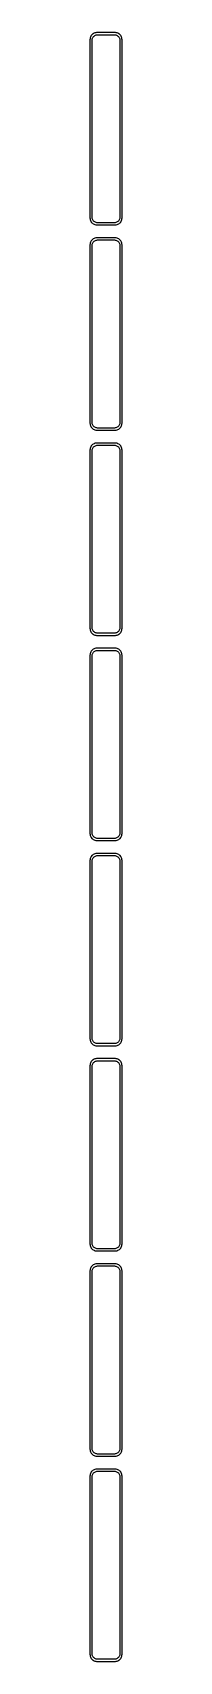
# Model space of a CAD drawing. Header units: metres. Extents: x -11 to 11, y 2093 to 4243.
# Drawn here: x -11 to 11, y 3101 to 4243 of the extents above; entities that cross this region are included whole.
import ezdxf

# ---------------------------------------------------------------- set-up
doc = ezdxf.new("R2010")
doc.units = ezdxf.units.M

msp = doc.modelspace()

# ---------------------------------------------------------------- linework, layer by layer
for p, q in [((-10.6315, 4240.91), (-10.8989, 4240.34)), ((-10.2951, 4241.44), (-10.6315, 4240.91)), ((-9.89484, 4241.92), (-10.2951, 4241.44)), ((-9.43712, 4242.35), (-9.89484, 4241.92)), ((-8.92912, 4242.72), (-9.43712, 4242.35)), ((-8.98605, 4240.35), (-8.66586, 4240.74)), ((-8.37889, 4243.02), (-8.92912, 4242.72)), ((-8.66586, 4240.74), (-8.29968, 4241.08)), ((-7.79507, 4243.26), (-8.37889, 4243.02)), ((-8.29968, 4241.08), (-7.8933, 4241.38)), ((-7.8933, 4241.38), (-7.45311, 4241.62)), ((-7.1869, 4243.41), (-7.79507, 4243.26)), ((-7.45311, 4241.62), (-6.98605, 4241.8)), ((-6.56395, 4243.49), (-7.1869, 4243.41)), ((-6.98605, 4241.8), (-6.49951, 4241.93)), ((6.56395, 4243.49), (-6.56395, 4243.49)), ((-6.49951, 4241.93), (-6.00116, 4241.99)), ((-6.00116, 4241.99), (6.00116, 4241.99)), ((6.00116, 4241.99), (6.49951, 4241.93)), ((6.49951, 4241.93), (6.98605, 4241.8)), ((7.1869, 4243.41), (6.56395, 4243.49)), ((6.98605, 4241.8), (7.45311, 4241.62)), ((7.79507, 4243.26), (7.1869, 4243.41)), ((7.45311, 4241.62), (7.8933, 4241.38)), ((8.37889, 4243.02), (7.79507, 4243.26)), ((7.8933, 4241.38), (8.29968, 4241.08)), ((8.29968, 4241.08), (8.66586, 4240.74)), ((8.92912, 4242.72), (8.37889, 4243.02)), ((8.66586, 4240.74), (8.98605, 4240.35)), ((9.43712, 4242.35), (8.92912, 4242.72)), ((9.89484, 4241.92), (9.43712, 4242.35)), ((10.2951, 4241.44), (9.89484, 4241.92)), ((10.6315, 4240.91), (10.2951, 4241.44)), ((10.8989, 4240.34), (10.6315, 4240.91)), ((-11.2106, 4239.13), (-11.25, 4238.5)), ((-11.25, 4238.5), (-11.25, 4113.5)), ((-11.0929, 4239.74), (-11.2106, 4239.13)), ((-10.8989, 4240.34), (-11.0929, 4239.74)), ((-9.75, 4238), (-9.71844, 4238.5)), ((-9.75, 4114), (-9.75, 4238)), ((-9.71844, 4238.5), (-9.62433, 4238.99)), ((-9.62433, 4238.99), (-9.4691, 4239.47)), ((-9.4691, 4239.47), (-9.25522, 4239.93)), ((-9.25522, 4239.93), (-8.98605, 4240.35)), ((8.98605, 4240.35), (9.25522, 4239.93)), ((9.25522, 4239.93), (9.4691, 4239.47)), ((9.4691, 4239.47), (9.62433, 4238.99)), ((9.62433, 4238.99), (9.71844, 4238.5)), ((9.71844, 4238.5), (9.75, 4238)), ((9.75, 4238), (9.75, 4114)), ((11.0929, 4239.74), (10.8989, 4240.34)), ((11.2106, 4239.13), (11.0929, 4239.74)), ((11.25, 4238.5), (11.2106, 4239.13)), ((11.25, 4113.5), (11.25, 4238.5)), ((-11.25, 4113.5), (-11.2106, 4112.87)), ((-11.2106, 4112.87), (-11.0929, 4112.26)), ((-11.0929, 4112.26), (-10.8989, 4111.66)), ((-10.8989, 4111.66), (-10.6315, 4111.09)), ((-10.6315, 4111.09), (-10.2951, 4110.56)), ((-10.2951, 4110.56), (-9.89484, 4110.08)), ((-9.89484, 4110.08), (-9.43712, 4109.65)), ((-9.71844, 4113.5), (-9.75, 4114)), ((-9.62433, 4113.01), (-9.71844, 4113.5)), ((-9.4691, 4112.53), (-9.62433, 4113.01)), ((-9.25522, 4112.07), (-9.4691, 4112.53)), ((-9.43712, 4109.65), (-8.92912, 4109.28)), ((-8.98605, 4111.65), (-9.25522, 4112.07)), ((-8.66586, 4111.26), (-8.98605, 4111.65)), ((-8.92912, 4109.28), (-8.37889, 4108.98)), ((-8.29968, 4110.92), (-8.66586, 4111.26)), ((-8.37889, 4108.98), (-7.79507, 4108.74)), ((-7.8933, 4110.62), (-8.29968, 4110.92)), ((-7.45311, 4110.38), (-7.8933, 4110.62)), ((-7.79507, 4108.74), (-7.1869, 4108.59)), ((-6.98605, 4110.2), (-7.45311, 4110.38)), ((-7.1869, 4108.59), (-6.56395, 4108.51)), ((-6.49951, 4110.07), (-6.98605, 4110.2)), ((-6.56395, 4108.51), (6.56395, 4108.51)), ((-6.00116, 4110.01), (-6.49951, 4110.07)), ((6.00116, 4110.01), (-6.00116, 4110.01)), ((6.49951, 4110.07), (6.00116, 4110.01)), ((6.98605, 4110.2), (6.49951, 4110.07)), ((6.56395, 4108.51), (7.1869, 4108.59)), ((7.45311, 4110.38), (6.98605, 4110.2)), ((7.1869, 4108.59), (7.79507, 4108.74)), ((7.8933, 4110.62), (7.45311, 4110.38)), ((7.79507, 4108.74), (8.37889, 4108.98)), ((8.29968, 4110.92), (7.8933, 4110.62)), ((8.66586, 4111.26), (8.29968, 4110.92)), ((8.37889, 4108.98), (8.92912, 4109.28)), ((8.98605, 4111.65), (8.66586, 4111.26)), ((8.92912, 4109.28), (9.43712, 4109.65)), ((9.25522, 4112.07), (8.98605, 4111.65)), ((9.4691, 4112.53), (9.25522, 4112.07)), ((9.43712, 4109.65), (9.89484, 4110.08)), ((9.62433, 4113.01), (9.4691, 4112.53)), ((9.71844, 4113.5), (9.62433, 4113.01)), ((9.75, 4114), (9.71844, 4113.5)), ((9.89484, 4110.08), (10.2951, 4110.56)), ((10.2951, 4110.56), (10.6315, 4111.09)), ((10.6315, 4111.09), (10.8989, 4111.66)), ((10.8989, 4111.66), (11.0929, 4112.26)), ((11.0929, 4112.26), (11.2106, 4112.87)), ((11.2106, 4112.87), (11.25, 4113.5)), ((-11.2106, 4095.13), (-11.25, 4094.5)), ((-11.25, 4094.5), (-11.25, 3969.5)), ((-11.0929, 4095.74), (-11.2106, 4095.13)), ((-10.8989, 4096.34), (-11.0929, 4095.74)), ((-10.6315, 4096.91), (-10.8989, 4096.34)), ((-10.2951, 4097.44), (-10.6315, 4096.91)), ((-9.89484, 4097.92), (-10.2951, 4097.44)), ((-9.43712, 4098.35), (-9.89484, 4097.92)), ((-9.75, 4094), (-9.71844, 4094.5)), ((-9.75, 3970), (-9.75, 4094)), ((-9.71844, 4094.5), (-9.62433, 4094.99)), ((-9.62433, 4094.99), (-9.4691, 4095.47)), ((-9.4691, 4095.47), (-9.25522, 4095.93)), ((-8.92912, 4098.72), (-9.43712, 4098.35)), ((-9.25522, 4095.93), (-8.98605, 4096.35)), ((-8.98605, 4096.35), (-8.66586, 4096.74)), ((-8.37889, 4099.02), (-8.92912, 4098.72)), ((-8.66586, 4096.74), (-8.29968, 4097.08)), ((-7.79507, 4099.26), (-8.37889, 4099.02)), ((-8.29968, 4097.08), (-7.8933, 4097.38)), ((-7.8933, 4097.38), (-7.45311, 4097.62)), ((-7.1869, 4099.41), (-7.79507, 4099.26)), ((-7.45311, 4097.62), (-6.98605, 4097.8)), ((-6.56395, 4099.49), (-7.1869, 4099.41)), ((-6.98605, 4097.8), (-6.49951, 4097.93)), ((6.56395, 4099.49), (-6.56395, 4099.49)), ((-6.49951, 4097.93), (-6.00116, 4097.99)), ((-6.00116, 4097.99), (6.00116, 4097.99)), ((6.00116, 4097.99), (6.49951, 4097.93)), ((6.49951, 4097.93), (6.98605, 4097.8)), ((7.1869, 4099.41), (6.56395, 4099.49)), ((6.98605, 4097.8), (7.45311, 4097.62)), ((7.79507, 4099.26), (7.1869, 4099.41)), ((7.45311, 4097.62), (7.8933, 4097.38)), ((8.37889, 4099.02), (7.79507, 4099.26)), ((7.8933, 4097.38), (8.29968, 4097.08)), ((8.29968, 4097.08), (8.66586, 4096.74)), ((8.92912, 4098.72), (8.37889, 4099.02)), ((8.66586, 4096.74), (8.98605, 4096.35)), ((9.43712, 4098.35), (8.92912, 4098.72)), ((8.98605, 4096.35), (9.25522, 4095.93)), ((9.25522, 4095.93), (9.4691, 4095.47)), ((9.89484, 4097.92), (9.43712, 4098.35)), ((9.4691, 4095.47), (9.62433, 4094.99)), ((9.62433, 4094.99), (9.71844, 4094.5)), ((9.71844, 4094.5), (9.75, 4094)), ((9.75, 4094), (9.75, 3970)), ((10.2951, 4097.44), (9.89484, 4097.92)), ((10.6315, 4096.91), (10.2951, 4097.44)), ((10.8989, 4096.34), (10.6315, 4096.91)), ((11.0929, 4095.74), (10.8989, 4096.34)), ((11.2106, 4095.13), (11.0929, 4095.74)), ((11.25, 4094.5), (11.2106, 4095.13)), ((11.25, 3969.5), (11.25, 4094.5)), ((-11.25, 3969.5), (-11.2106, 3968.87)), ((-11.2106, 3968.87), (-11.0929, 3968.26)), ((-11.0929, 3968.26), (-10.8989, 3967.66)), ((-10.8989, 3967.66), (-10.6315, 3967.09)), ((-10.6315, 3967.09), (-10.2951, 3966.56)), ((-10.2951, 3966.56), (-9.89484, 3966.08)), ((-9.71844, 3969.5), (-9.75, 3970)), ((-9.62433, 3969.01), (-9.71844, 3969.5)), ((-9.4691, 3968.53), (-9.62433, 3969.01)), ((-9.25522, 3968.07), (-9.4691, 3968.53)), ((-8.98605, 3967.65), (-9.25522, 3968.07)), ((-8.66586, 3967.26), (-8.98605, 3967.65)), ((-8.29968, 3966.92), (-8.66586, 3967.26)), ((-7.8933, 3966.62), (-8.29968, 3966.92)), ((-7.45311, 3966.38), (-7.8933, 3966.62)), ((-6.98605, 3966.2), (-7.45311, 3966.38)), ((-6.49951, 3966.07), (-6.98605, 3966.2)), ((6.98605, 3966.2), (6.49951, 3966.07)), ((7.45311, 3966.38), (6.98605, 3966.2)), ((7.8933, 3966.62), (7.45311, 3966.38)), ((8.29968, 3966.92), (7.8933, 3966.62)), ((8.66586, 3967.26), (8.29968, 3966.92)), ((8.98605, 3967.65), (8.66586, 3967.26)), ((9.25522, 3968.07), (8.98605, 3967.65)), ((9.4691, 3968.53), (9.25522, 3968.07)), ((9.62433, 3969.01), (9.4691, 3968.53)), ((9.71844, 3969.5), (9.62433, 3969.01)), ((9.75, 3970), (9.71844, 3969.5)), ((9.89484, 3966.08), (10.2951, 3966.56)), ((10.2951, 3966.56), (10.6315, 3967.09)), ((10.6315, 3967.09), (10.8989, 3967.66)), ((10.8989, 3967.66), (11.0929, 3968.26)), ((11.0929, 3968.26), (11.2106, 3968.87)), ((11.2106, 3968.87), (11.25, 3969.5)), ((-9.89484, 3966.08), (-9.43712, 3965.65)), ((-9.43712, 3965.65), (-8.92912, 3965.28)), ((-8.92912, 3954.72), (-9.43712, 3954.35)), ((-8.92912, 3965.28), (-8.37889, 3964.98)), ((-8.37889, 3955.02), (-8.92912, 3954.72)), ((-8.37889, 3964.98), (-7.79507, 3964.74)), ((-7.79507, 3955.26), (-8.37889, 3955.02)), ((-7.79507, 3964.74), (-7.1869, 3964.59)), ((-7.1869, 3955.41), (-7.79507, 3955.26)), ((-7.1869, 3964.59), (-6.56395, 3964.51)), ((-6.56395, 3955.49), (-7.1869, 3955.41)), ((-6.56395, 3964.51), (6.56395, 3964.51)), ((6.56395, 3955.49), (-6.56395, 3955.49)), ((-6.00116, 3966.01), (-6.49951, 3966.07)), ((6.00116, 3966.01), (-6.00116, 3966.01)), ((6.49951, 3966.07), (6.00116, 3966.01)), ((6.56395, 3964.51), (7.1869, 3964.59)), ((7.1869, 3955.41), (6.56395, 3955.49)), ((7.1869, 3964.59), (7.79507, 3964.74)), ((7.79507, 3955.26), (7.1869, 3955.41)), ((7.79507, 3964.74), (8.37889, 3964.98)), ((8.37889, 3955.02), (7.79507, 3955.26)), ((8.37889, 3964.98), (8.92912, 3965.28)), ((8.92912, 3954.72), (8.37889, 3955.02)), ((8.92912, 3965.28), (9.43712, 3965.65)), ((9.43712, 3954.35), (8.92912, 3954.72)), ((9.43712, 3965.65), (9.89484, 3966.08)), ((-11.2106, 3951.13), (-11.25, 3950.5)), ((-11.25, 3950.5), (-11.25, 3825.5)), ((-11.0929, 3951.74), (-11.2106, 3951.13)), ((-10.8989, 3952.34), (-11.0929, 3951.74)), ((-10.6315, 3952.91), (-10.8989, 3952.34)), ((-10.2951, 3953.44), (-10.6315, 3952.91)), ((-9.89484, 3953.92), (-10.2951, 3953.44)), ((-9.43712, 3954.35), (-9.89484, 3953.92)), ((-9.75, 3950), (-9.71844, 3950.5)), ((-9.75, 3826), (-9.75, 3950)), ((-9.71844, 3950.5), (-9.62433, 3950.99)), ((-9.62433, 3950.99), (-9.4691, 3951.47)), ((-9.4691, 3951.47), (-9.25522, 3951.93)), ((-9.25522, 3951.93), (-8.98605, 3952.35)), ((-8.98605, 3952.35), (-8.66586, 3952.74)), ((-8.66586, 3952.74), (-8.29968, 3953.08)), ((-8.29968, 3953.08), (-7.8933, 3953.38)), ((-7.8933, 3953.38), (-7.45311, 3953.62)), ((-7.45311, 3953.62), (-6.98605, 3953.8)), ((-6.98605, 3953.8), (-6.49951, 3953.93)), ((-6.49951, 3953.93), (-6.00116, 3953.99)), ((-6.00116, 3953.99), (6.00116, 3953.99)), ((6.00116, 3953.99), (6.49951, 3953.93)), ((6.49951, 3953.93), (6.98605, 3953.8)), ((6.98605, 3953.8), (7.45311, 3953.62)), ((7.45311, 3953.62), (7.8933, 3953.38)), ((7.8933, 3953.38), (8.29968, 3953.08)), ((8.29968, 3953.08), (8.66586, 3952.74)), ((8.66586, 3952.74), (8.98605, 3952.35)), ((8.98605, 3952.35), (9.25522, 3951.93)), ((9.25522, 3951.93), (9.4691, 3951.47)), ((9.89484, 3953.92), (9.43712, 3954.35)), ((9.4691, 3951.47), (9.62433, 3950.99)), ((9.62433, 3950.99), (9.71844, 3950.5)), ((9.71844, 3950.5), (9.75, 3950)), ((9.75, 3950), (9.75, 3826)), ((10.2951, 3953.44), (9.89484, 3953.92)), ((10.6315, 3952.91), (10.2951, 3953.44)), ((10.8989, 3952.34), (10.6315, 3952.91)), ((11.0929, 3951.74), (10.8989, 3952.34)), ((11.2106, 3951.13), (11.0929, 3951.74)), ((11.25, 3950.5), (11.2106, 3951.13)), ((11.25, 3825.5), (11.25, 3950.5)), ((-11.25, 3825.5), (-11.2106, 3824.87)), ((-11.2106, 3824.87), (-11.0929, 3824.26)), ((-11.0929, 3824.26), (-10.8989, 3823.66)), ((-10.8989, 3823.66), (-10.6315, 3823.09)), ((-10.6315, 3823.09), (-10.2951, 3822.56)), ((-10.2951, 3822.56), (-9.89484, 3822.08)), ((-9.89484, 3822.08), (-9.43712, 3821.65)), ((-9.71844, 3825.5), (-9.75, 3826)), ((-9.62433, 3825.01), (-9.71844, 3825.5)), ((-9.4691, 3824.53), (-9.62433, 3825.01)), ((-9.25522, 3824.07), (-9.4691, 3824.53)), ((-9.43712, 3821.65), (-8.92912, 3821.28)), ((-8.98605, 3823.65), (-9.25522, 3824.07)), ((-8.66586, 3823.26), (-8.98605, 3823.65)), ((-8.92912, 3821.28), (-8.37889, 3820.98)), ((-8.29968, 3822.92), (-8.66586, 3823.26)), ((-8.37889, 3820.98), (-7.79507, 3820.74)), ((-7.8933, 3822.62), (-8.29968, 3822.92)), ((-7.45311, 3822.38), (-7.8933, 3822.62)), ((-7.79507, 3820.74), (-7.1869, 3820.59)), ((-6.98605, 3822.2), (-7.45311, 3822.38)), ((-7.1869, 3820.59), (-6.56395, 3820.51)), ((-6.49951, 3822.07), (-6.98605, 3822.2)), ((-6.56395, 3820.51), (6.56395, 3820.51)), ((-6.00116, 3822.01), (-6.49951, 3822.07)), ((6.00116, 3822.01), (-6.00116, 3822.01)), ((6.49951, 3822.07), (6.00116, 3822.01)), ((6.98605, 3822.2), (6.49951, 3822.07)), ((6.56395, 3820.51), (7.1869, 3820.59)), ((7.45311, 3822.38), (6.98605, 3822.2)), ((7.1869, 3820.59), (7.79507, 3820.74)), ((7.8933, 3822.62), (7.45311, 3822.38)), ((7.79507, 3820.74), (8.37889, 3820.98)), ((8.29968, 3822.92), (7.8933, 3822.62)), ((8.66586, 3823.26), (8.29968, 3822.92)), ((8.37889, 3820.98), (8.92912, 3821.28)), ((8.98605, 3823.65), (8.66586, 3823.26)), ((8.92912, 3821.28), (9.43712, 3821.65)), ((9.25522, 3824.07), (8.98605, 3823.65)), ((9.4691, 3824.53), (9.25522, 3824.07)), ((9.43712, 3821.65), (9.89484, 3822.08)), ((9.62433, 3825.01), (9.4691, 3824.53)), ((9.71844, 3825.5), (9.62433, 3825.01)), ((9.75, 3826), (9.71844, 3825.5)), ((9.89484, 3822.08), (10.2951, 3822.56)), ((10.2951, 3822.56), (10.6315, 3823.09)), ((10.6315, 3823.09), (10.8989, 3823.66)), ((10.8989, 3823.66), (11.0929, 3824.26)), ((11.0929, 3824.26), (11.2106, 3824.87)), ((11.2106, 3824.87), (11.25, 3825.5)), ((-11.2106, 3807.13), (-11.25, 3806.5)), ((-11.25, 3806.5), (-11.25, 3681.5)), ((-11.0929, 3807.74), (-11.2106, 3807.13)), ((-10.8989, 3808.34), (-11.0929, 3807.74)), ((-10.6315, 3808.91), (-10.8989, 3808.34)), ((-10.2951, 3809.44), (-10.6315, 3808.91)), ((-9.89484, 3809.92), (-10.2951, 3809.44)), ((-9.43712, 3810.35), (-9.89484, 3809.92)), ((-9.75, 3806), (-9.71844, 3806.5)), ((-9.71844, 3806.5), (-9.62433, 3806.99)), ((-9.62433, 3806.99), (-9.4691, 3807.47)), ((-9.4691, 3807.47), (-9.25522, 3807.93)), ((-8.92912, 3810.72), (-9.43712, 3810.35)), ((-9.25522, 3807.93), (-8.98605, 3808.35)), ((-8.98605, 3808.35), (-8.66586, 3808.74)), ((-8.37889, 3811.02), (-8.92912, 3810.72)), ((-8.66586, 3808.74), (-8.29968, 3809.08)), ((-7.79507, 3811.26), (-8.37889, 3811.02)), ((-8.29968, 3809.08), (-7.8933, 3809.38)), ((-7.8933, 3809.38), (-7.45311, 3809.62)), ((-7.1869, 3811.41), (-7.79507, 3811.26)), ((-7.45311, 3809.62), (-6.98605, 3809.8)), ((-6.56395, 3811.49), (-7.1869, 3811.41)), ((-6.98605, 3809.8), (-6.49951, 3809.93)), ((6.56395, 3811.49), (-6.56395, 3811.49)), ((-6.49951, 3809.93), (-6.00116, 3809.99)), ((-6.00116, 3809.99), (6.00116, 3809.99)), ((6.00116, 3809.99), (6.49951, 3809.93)), ((6.49951, 3809.93), (6.98605, 3809.8)), ((7.1869, 3811.41), (6.56395, 3811.49)), ((6.98605, 3809.8), (7.45311, 3809.62)), ((7.79507, 3811.26), (7.1869, 3811.41)), ((7.45311, 3809.62), (7.8933, 3809.38)), ((8.37889, 3811.02), (7.79507, 3811.26)), ((7.8933, 3809.38), (8.29968, 3809.08)), ((8.29968, 3809.08), (8.66586, 3808.74)), ((8.92912, 3810.72), (8.37889, 3811.02)), ((8.66586, 3808.74), (8.98605, 3808.35)), ((9.43712, 3810.35), (8.92912, 3810.72)), ((8.98605, 3808.35), (9.25522, 3807.93)), ((9.25522, 3807.93), (9.4691, 3807.47)), ((9.89484, 3809.92), (9.43712, 3810.35)), ((9.4691, 3807.47), (9.62433, 3806.99)), ((9.62433, 3806.99), (9.71844, 3806.5)), ((9.71844, 3806.5), (9.75, 3806)), ((10.2951, 3809.44), (9.89484, 3809.92)), ((10.6315, 3808.91), (10.2951, 3809.44)), ((10.8989, 3808.34), (10.6315, 3808.91)), ((11.0929, 3807.74), (10.8989, 3808.34)), ((11.2106, 3807.13), (11.0929, 3807.74)), ((11.25, 3806.5), (11.2106, 3807.13)), ((11.25, 3681.5), (11.25, 3806.5)), ((-9.75, 3682), (-9.75, 3806)), ((9.75, 3806), (9.75, 3682)), ((-11.25, 3681.5), (-11.2106, 3680.87)), ((-11.2106, 3680.87), (-11.0929, 3680.26)), ((-9.71844, 3681.5), (-9.75, 3682)), ((-9.62433, 3681.01), (-9.71844, 3681.5)), ((-9.4691, 3680.53), (-9.62433, 3681.01)), ((-9.25522, 3680.07), (-9.4691, 3680.53)), ((9.4691, 3680.53), (9.25522, 3680.07)), ((9.62433, 3681.01), (9.4691, 3680.53)), ((9.71844, 3681.5), (9.62433, 3681.01)), ((9.75, 3682), (9.71844, 3681.5)), ((11.0929, 3680.26), (11.2106, 3680.87)), ((11.2106, 3680.87), (11.25, 3681.5)), ((-11.0929, 3680.26), (-10.8989, 3679.66)), ((-10.8989, 3679.66), (-10.6315, 3679.09)), ((-10.6315, 3679.09), (-10.2951, 3678.56)), ((-10.2951, 3678.56), (-9.89484, 3678.08)), ((-9.89484, 3678.08), (-9.43712, 3677.65)), ((-9.43712, 3677.65), (-8.92912, 3677.28)), ((-8.98605, 3679.65), (-9.25522, 3680.07)), ((-8.66586, 3679.26), (-8.98605, 3679.65)), ((-8.92912, 3677.28), (-8.37889, 3676.98)), ((-8.29968, 3678.92), (-8.66586, 3679.26)), ((-8.37889, 3676.98), (-7.79507, 3676.74)), ((-7.8933, 3678.62), (-8.29968, 3678.92)), ((-7.45311, 3678.38), (-7.8933, 3678.62)), ((-7.79507, 3676.74), (-7.1869, 3676.59)), ((-6.98605, 3678.2), (-7.45311, 3678.38)), ((-7.1869, 3676.59), (-6.56395, 3676.51)), ((-6.49951, 3678.07), (-6.98605, 3678.2)), ((-6.56395, 3676.51), (6.56395, 3676.51)), ((-6.00116, 3678.01), (-6.49951, 3678.07)), ((6.00116, 3678.01), (-6.00116, 3678.01)), ((6.49951, 3678.07), (6.00116, 3678.01)), ((6.98605, 3678.2), (6.49951, 3678.07)), ((6.56395, 3676.51), (7.1869, 3676.59)), ((7.45311, 3678.38), (6.98605, 3678.2)), ((7.1869, 3676.59), (7.79507, 3676.74)), ((7.8933, 3678.62), (7.45311, 3678.38)), ((7.79507, 3676.74), (8.37889, 3676.98)), ((8.29968, 3678.92), (7.8933, 3678.62)), ((8.66586, 3679.26), (8.29968, 3678.92)), ((8.37889, 3676.98), (8.92912, 3677.28)), ((8.98605, 3679.65), (8.66586, 3679.26)), ((8.92912, 3677.28), (9.43712, 3677.65)), ((9.25522, 3680.07), (8.98605, 3679.65)), ((9.43712, 3677.65), (9.89484, 3678.08)), ((9.89484, 3678.08), (10.2951, 3678.56)), ((10.2951, 3678.56), (10.6315, 3679.09)), ((10.6315, 3679.09), (10.8989, 3679.66)), ((10.8989, 3679.66), (11.0929, 3680.26)), ((-11.2106, 3663.13), (-11.25, 3662.5)), ((-11.25, 3662.5), (-11.25, 3537.5)), ((-11.0929, 3663.74), (-11.2106, 3663.13)), ((-10.8989, 3664.34), (-11.0929, 3663.74)), ((-10.6315, 3664.91), (-10.8989, 3664.34)), ((-10.2951, 3665.44), (-10.6315, 3664.91)), ((-9.89484, 3665.92), (-10.2951, 3665.44)), ((-9.43712, 3666.35), (-9.89484, 3665.92)), ((-9.75, 3662), (-9.71844, 3662.5)), ((-9.75, 3538), (-9.75, 3662)), ((-9.71844, 3662.5), (-9.62433, 3662.99)), ((-9.62433, 3662.99), (-9.4691, 3663.47)), ((-9.4691, 3663.47), (-9.25522, 3663.93)), ((-8.92912, 3666.72), (-9.43712, 3666.35)), ((-9.25522, 3663.93), (-8.98605, 3664.35)), ((-8.98605, 3664.35), (-8.66586, 3664.74)), ((-8.37889, 3667.02), (-8.92912, 3666.72)), ((-8.66586, 3664.74), (-8.29968, 3665.08)), ((-7.79507, 3667.26), (-8.37889, 3667.02)), ((-8.29968, 3665.08), (-7.8933, 3665.38)), ((-7.8933, 3665.38), (-7.45311, 3665.62)), ((-7.1869, 3667.41), (-7.79507, 3667.26)), ((-7.45311, 3665.62), (-6.98605, 3665.8)), ((-6.56395, 3667.49), (-7.1869, 3667.41)), ((-6.98605, 3665.8), (-6.49951, 3665.93)), ((6.56395, 3667.49), (-6.56395, 3667.49)), ((-6.49951, 3665.93), (-6.00116, 3665.99)), ((-6.00116, 3665.99), (6.00116, 3665.99)), ((6.00116, 3665.99), (6.49951, 3665.93)), ((6.49951, 3665.93), (6.98605, 3665.8)), ((7.1869, 3667.41), (6.56395, 3667.49)), ((6.98605, 3665.8), (7.45311, 3665.62)), ((7.79507, 3667.26), (7.1869, 3667.41)), ((7.45311, 3665.62), (7.8933, 3665.38)), ((8.37889, 3667.02), (7.79507, 3667.26)), ((7.8933, 3665.38), (8.29968, 3665.08)), ((8.29968, 3665.08), (8.66586, 3664.74)), ((8.92912, 3666.72), (8.37889, 3667.02)), ((8.66586, 3664.74), (8.98605, 3664.35)), ((9.43712, 3666.35), (8.92912, 3666.72)), ((8.98605, 3664.35), (9.25522, 3663.93)), ((9.25522, 3663.93), (9.4691, 3663.47)), ((9.89484, 3665.92), (9.43712, 3666.35)), ((9.4691, 3663.47), (9.62433, 3662.99)), ((9.62433, 3662.99), (9.71844, 3662.5)), ((9.71844, 3662.5), (9.75, 3662)), ((9.75, 3662), (9.75, 3538)), ((10.2951, 3665.44), (9.89484, 3665.92)), ((10.6315, 3664.91), (10.2951, 3665.44)), ((10.8989, 3664.34), (10.6315, 3664.91)), ((11.0929, 3663.74), (10.8989, 3664.34)), ((11.2106, 3663.13), (11.0929, 3663.74)), ((11.25, 3662.5), (11.2106, 3663.13)), ((11.25, 3537.5), (11.25, 3662.5)), ((-11.25, 3537.5), (-11.2106, 3536.87)), ((-11.2106, 3536.87), (-11.0929, 3536.26)), ((-11.0929, 3536.26), (-10.8989, 3535.66)), ((-10.8989, 3535.66), (-10.6315, 3535.09)), ((-10.6315, 3535.09), (-10.2951, 3534.56)), ((-10.2951, 3534.56), (-9.89484, 3534.08)), ((-9.89484, 3534.08), (-9.43712, 3533.65)), ((-9.71844, 3537.5), (-9.75, 3538)), ((-9.62433, 3537.01), (-9.71844, 3537.5)), ((-9.4691, 3536.53), (-9.62433, 3537.01)), ((-9.25522, 3536.07), (-9.4691, 3536.53)), ((-9.43712, 3533.65), (-8.92912, 3533.28)), ((-8.98605, 3535.65), (-9.25522, 3536.07)), ((-8.66586, 3535.26), (-8.98605, 3535.65)), ((-8.92912, 3533.28), (-8.37889, 3532.98)), ((-8.29968, 3534.92), (-8.66586, 3535.26)), ((-8.37889, 3532.98), (-7.79507, 3532.74)), ((-7.8933, 3534.62), (-8.29968, 3534.92)), ((-7.45311, 3534.38), (-7.8933, 3534.62)), ((-7.79507, 3532.74), (-7.1869, 3532.59)), ((-6.98605, 3534.2), (-7.45311, 3534.38)), ((-7.1869, 3532.59), (-6.56395, 3532.51)), ((-6.49951, 3534.07), (-6.98605, 3534.2)), ((-6.56395, 3532.51), (6.56395, 3532.51)), ((-6.00116, 3534.01), (-6.49951, 3534.07)), ((6.00116, 3534.01), (-6.00116, 3534.01)), ((6.49951, 3534.07), (6.00116, 3534.01)), ((6.98605, 3534.2), (6.49951, 3534.07)), ((6.56395, 3532.51), (7.1869, 3532.59)), ((7.45311, 3534.38), (6.98605, 3534.2)), ((7.1869, 3532.59), (7.79507, 3532.74)), ((7.8933, 3534.62), (7.45311, 3534.38)), ((7.79507, 3532.74), (8.37889, 3532.98)), ((8.29968, 3534.92), (7.8933, 3534.62)), ((8.66586, 3535.26), (8.29968, 3534.92)), ((8.37889, 3532.98), (8.92912, 3533.28)), ((8.98605, 3535.65), (8.66586, 3535.26)), ((8.92912, 3533.28), (9.43712, 3533.65)), ((9.25522, 3536.07), (8.98605, 3535.65)), ((9.4691, 3536.53), (9.25522, 3536.07)), ((9.43712, 3533.65), (9.89484, 3534.08)), ((9.62433, 3537.01), (9.4691, 3536.53)), ((9.71844, 3537.5), (9.62433, 3537.01)), ((9.75, 3538), (9.71844, 3537.5)), ((9.89484, 3534.08), (10.2951, 3534.56)), ((10.2951, 3534.56), (10.6315, 3535.09)), ((10.6315, 3535.09), (10.8989, 3535.66)), ((10.8989, 3535.66), (11.0929, 3536.26)), ((11.0929, 3536.26), (11.2106, 3536.87)), ((11.2106, 3536.87), (11.25, 3537.5)), ((-10.6315, 3520.91), (-10.8989, 3520.34)), ((-10.2951, 3521.44), (-10.6315, 3520.91)), ((-9.89484, 3521.92), (-10.2951, 3521.44)), ((-9.43712, 3522.35), (-9.89484, 3521.92)), ((-8.92912, 3522.72), (-9.43712, 3522.35)), ((-8.98605, 3520.35), (-8.66586, 3520.74)), ((-8.37889, 3523.02), (-8.92912, 3522.72)), ((-8.66586, 3520.74), (-8.29968, 3521.08)), ((-7.79507, 3523.26), (-8.37889, 3523.02)), ((-8.29968, 3521.08), (-7.8933, 3521.38)), ((-7.8933, 3521.38), (-7.45311, 3521.62)), ((-7.1869, 3523.41), (-7.79507, 3523.26)), ((-7.45311, 3521.62), (-6.98605, 3521.8)), ((-6.56395, 3523.49), (-7.1869, 3523.41)), ((-6.98605, 3521.8), (-6.49951, 3521.93)), ((6.56395, 3523.49), (-6.56395, 3523.49)), ((-6.49951, 3521.93), (-6.00116, 3521.99)), ((-6.00116, 3521.99), (6.00116, 3521.99)), ((6.00116, 3521.99), (6.49951, 3521.93)), ((6.49951, 3521.93), (6.98605, 3521.8)), ((7.1869, 3523.41), (6.56395, 3523.49)), ((6.98605, 3521.8), (7.45311, 3521.62)), ((7.79507, 3523.26), (7.1869, 3523.41)), ((7.45311, 3521.62), (7.8933, 3521.38)), ((8.37889, 3523.02), (7.79507, 3523.26)), ((7.8933, 3521.38), (8.29968, 3521.08)), ((8.29968, 3521.08), (8.66586, 3520.74)), ((8.92912, 3522.72), (8.37889, 3523.02)), ((8.66586, 3520.74), (8.98605, 3520.35)), ((9.43712, 3522.35), (8.92912, 3522.72)), ((9.89484, 3521.92), (9.43712, 3522.35)), ((10.2951, 3521.44), (9.89484, 3521.92)), ((10.6315, 3520.91), (10.2951, 3521.44)), ((10.8989, 3520.34), (10.6315, 3520.91)), ((-11.2106, 3519.13), (-11.25, 3518.5)), ((-11.25, 3518.5), (-11.25, 3393.5)), ((-11.0929, 3519.74), (-11.2106, 3519.13)), ((-10.8989, 3520.34), (-11.0929, 3519.74)), ((-9.75, 3518), (-9.71844, 3518.5)), ((-9.75, 3394), (-9.75, 3518)), ((-9.71844, 3518.5), (-9.62433, 3518.99)), ((-9.62433, 3518.99), (-9.4691, 3519.47)), ((-9.4691, 3519.47), (-9.25522, 3519.93)), ((-9.25522, 3519.93), (-8.98605, 3520.35)), ((8.98605, 3520.35), (9.25522, 3519.93)), ((9.25522, 3519.93), (9.4691, 3519.47)), ((9.4691, 3519.47), (9.62433, 3518.99)), ((9.62433, 3518.99), (9.71844, 3518.5)), ((9.71844, 3518.5), (9.75, 3518)), ((9.75, 3518), (9.75, 3394)), ((11.0929, 3519.74), (10.8989, 3520.34)), ((11.2106, 3519.13), (11.0929, 3519.74)), ((11.25, 3518.5), (11.2106, 3519.13)), ((11.25, 3393.5), (11.25, 3518.5)), ((-11.25, 3393.5), (-11.2106, 3392.87)), ((-11.2106, 3392.87), (-11.0929, 3392.26)), ((-11.0929, 3392.26), (-10.8989, 3391.66)), ((-10.8989, 3391.66), (-10.6315, 3391.09)), ((-10.6315, 3391.09), (-10.2951, 3390.56)), ((-10.2951, 3390.56), (-9.89484, 3390.08)), ((-9.89484, 3390.08), (-9.43712, 3389.65)), ((-9.71844, 3393.5), (-9.75, 3394)), ((-9.62433, 3393.01), (-9.71844, 3393.5)), ((-9.4691, 3392.53), (-9.62433, 3393.01)), ((-9.25522, 3392.07), (-9.4691, 3392.53)), ((-9.43712, 3389.65), (-8.92912, 3389.28)), ((-8.98605, 3391.65), (-9.25522, 3392.07)), ((-8.66586, 3391.26), (-8.98605, 3391.65)), ((-8.92912, 3389.28), (-8.37889, 3388.98)), ((-8.29968, 3390.92), (-8.66586, 3391.26)), ((-8.37889, 3388.98), (-7.79507, 3388.74)), ((-7.8933, 3390.62), (-8.29968, 3390.92)), ((-7.45311, 3390.38), (-7.8933, 3390.62)), ((-7.79507, 3388.74), (-7.1869, 3388.59)), ((-6.98605, 3390.2), (-7.45311, 3390.38)), ((-7.1869, 3388.59), (-6.56395, 3388.51)), ((-6.49951, 3390.07), (-6.98605, 3390.2)), ((-6.56395, 3388.51), (6.56395, 3388.51)), ((-6.00116, 3390.01), (-6.49951, 3390.07)), ((6.00116, 3390.01), (-6.00116, 3390.01)), ((6.49951, 3390.07), (6.00116, 3390.01)), ((6.98605, 3390.2), (6.49951, 3390.07)), ((6.56395, 3388.51), (7.1869, 3388.59)), ((7.45311, 3390.38), (6.98605, 3390.2)), ((7.1869, 3388.59), (7.79507, 3388.74)), ((7.8933, 3390.62), (7.45311, 3390.38)), ((7.79507, 3388.74), (8.37889, 3388.98)), ((8.29968, 3390.92), (7.8933, 3390.62)), ((8.66586, 3391.26), (8.29968, 3390.92)), ((8.37889, 3388.98), (8.92912, 3389.28)), ((8.98605, 3391.65), (8.66586, 3391.26)), ((8.92912, 3389.28), (9.43712, 3389.65)), ((9.25522, 3392.07), (8.98605, 3391.65)), ((9.4691, 3392.53), (9.25522, 3392.07)), ((9.43712, 3389.65), (9.89484, 3390.08)), ((9.62433, 3393.01), (9.4691, 3392.53)), ((9.71844, 3393.5), (9.62433, 3393.01)), ((9.75, 3394), (9.71844, 3393.5)), ((9.89484, 3390.08), (10.2951, 3390.56)), ((10.2951, 3390.56), (10.6315, 3391.09)), ((10.6315, 3391.09), (10.8989, 3391.66)), ((10.8989, 3391.66), (11.0929, 3392.26)), ((11.0929, 3392.26), (11.2106, 3392.87)), ((11.2106, 3392.87), (11.25, 3393.5)), ((-11.2106, 3375.13), (-11.25, 3374.5)), ((-11.25, 3374.5), (-11.25, 3249.5)), ((-11.0929, 3375.74), (-11.2106, 3375.13)), ((-10.8989, 3376.34), (-11.0929, 3375.74)), ((-10.6315, 3376.91), (-10.8989, 3376.34)), ((-10.2951, 3377.44), (-10.6315, 3376.91)), ((-9.89484, 3377.92), (-10.2951, 3377.44)), ((-9.43712, 3378.35), (-9.89484, 3377.92)), ((-9.75, 3374), (-9.71844, 3374.5)), ((-9.75, 3250), (-9.75, 3374)), ((-9.71844, 3374.5), (-9.62433, 3374.99)), ((-9.62433, 3374.99), (-9.4691, 3375.47)), ((-9.4691, 3375.47), (-9.25522, 3375.93)), ((-8.92912, 3378.72), (-9.43712, 3378.35)), ((-9.25522, 3375.93), (-8.98605, 3376.35)), ((-8.98605, 3376.35), (-8.66586, 3376.74)), ((-8.37889, 3379.02), (-8.92912, 3378.72)), ((-8.66586, 3376.74), (-8.29968, 3377.08)), ((-7.79507, 3379.26), (-8.37889, 3379.02)), ((-8.29968, 3377.08), (-7.8933, 3377.38)), ((-7.8933, 3377.38), (-7.45311, 3377.62)), ((-7.1869, 3379.41), (-7.79507, 3379.26)), ((-7.45311, 3377.62), (-6.98605, 3377.8)), ((-6.56395, 3379.49), (-7.1869, 3379.41)), ((-6.98605, 3377.8), (-6.49951, 3377.93)), ((6.56395, 3379.49), (-6.56395, 3379.49)), ((-6.49951, 3377.93), (-6.00116, 3377.99)), ((-6.00116, 3377.99), (6.00116, 3377.99)), ((6.00116, 3377.99), (6.49951, 3377.93)), ((6.49951, 3377.93), (6.98605, 3377.8)), ((7.1869, 3379.41), (6.56395, 3379.49)), ((6.98605, 3377.8), (7.45311, 3377.62)), ((7.79507, 3379.26), (7.1869, 3379.41)), ((7.45311, 3377.62), (7.8933, 3377.38)), ((8.37889, 3379.02), (7.79507, 3379.26)), ((7.8933, 3377.38), (8.29968, 3377.08)), ((8.29968, 3377.08), (8.66586, 3376.74)), ((8.92912, 3378.72), (8.37889, 3379.02)), ((8.66586, 3376.74), (8.98605, 3376.35)), ((9.43712, 3378.35), (8.92912, 3378.72)), ((8.98605, 3376.35), (9.25522, 3375.93)), ((9.25522, 3375.93), (9.4691, 3375.47)), ((9.89484, 3377.92), (9.43712, 3378.35)), ((9.4691, 3375.47), (9.62433, 3374.99)), ((9.62433, 3374.99), (9.71844, 3374.5)), ((9.71844, 3374.5), (9.75, 3374)), ((9.75, 3374), (9.75, 3250)), ((10.2951, 3377.44), (9.89484, 3377.92)), ((10.6315, 3376.91), (10.2951, 3377.44)), ((10.8989, 3376.34), (10.6315, 3376.91)), ((11.0929, 3375.74), (10.8989, 3376.34)), ((11.2106, 3375.13), (11.0929, 3375.74)), ((11.25, 3374.5), (11.2106, 3375.13)), ((11.25, 3249.5), (11.25, 3374.5)), ((-11.25, 3249.5), (-11.2106, 3248.87)), ((-11.2106, 3248.87), (-11.0929, 3248.26)), ((-11.0929, 3248.26), (-10.8989, 3247.66)), ((-10.8989, 3247.66), (-10.6315, 3247.09)), ((-10.6315, 3247.09), (-10.2951, 3246.56)), ((-10.2951, 3246.56), (-9.89484, 3246.08)), ((-9.89484, 3246.08), (-9.43712, 3245.65)), ((-9.71844, 3249.5), (-9.75, 3250)), ((-9.62433, 3249.01), (-9.71844, 3249.5)), ((-9.4691, 3248.53), (-9.62433, 3249.01)), ((-9.25522, 3248.07), (-9.4691, 3248.53)), ((-8.98605, 3247.65), (-9.25522, 3248.07)), ((-8.66586, 3247.26), (-8.98605, 3247.65)), ((-8.29968, 3246.92), (-8.66586, 3247.26)), ((-7.8933, 3246.62), (-8.29968, 3246.92)), ((-7.45311, 3246.38), (-7.8933, 3246.62)), ((-6.98605, 3246.2), (-7.45311, 3246.38)), ((-6.49951, 3246.07), (-6.98605, 3246.2)), ((-6.00116, 3246.01), (-6.49951, 3246.07)), ((6.49951, 3246.07), (6.00116, 3246.01)), ((6.98605, 3246.2), (6.49951, 3246.07)), ((7.45311, 3246.38), (6.98605, 3246.2)), ((7.8933, 3246.62), (7.45311, 3246.38)), ((8.29968, 3246.92), (7.8933, 3246.62)), ((8.66586, 3247.26), (8.29968, 3246.92)), ((8.98605, 3247.65), (8.66586, 3247.26)), ((9.25522, 3248.07), (8.98605, 3247.65)), ((9.4691, 3248.53), (9.25522, 3248.07)), ((9.43712, 3245.65), (9.89484, 3246.08)), ((9.62433, 3249.01), (9.4691, 3248.53)), ((9.71844, 3249.5), (9.62433, 3249.01)), ((9.75, 3250), (9.71844, 3249.5)), ((9.89484, 3246.08), (10.2951, 3246.56)), ((10.2951, 3246.56), (10.6315, 3247.09)), ((10.6315, 3247.09), (10.8989, 3247.66)), ((10.8989, 3247.66), (11.0929, 3248.26)), ((11.0929, 3248.26), (11.2106, 3248.87)), ((11.2106, 3248.87), (11.25, 3249.5)), ((-9.43712, 3245.65), (-8.92912, 3245.28)), ((-8.92912, 3234.72), (-9.43712, 3234.35)), ((-8.92912, 3245.28), (-8.37889, 3244.98)), ((-8.37889, 3235.02), (-8.92912, 3234.72)), ((-8.37889, 3244.98), (-7.79507, 3244.74)), ((-7.79507, 3235.26), (-8.37889, 3235.02)), ((-7.79507, 3244.74), (-7.1869, 3244.59)), ((-7.1869, 3235.41), (-7.79507, 3235.26)), ((-7.1869, 3244.59), (-6.56395, 3244.51)), ((-6.56395, 3235.49), (-7.1869, 3235.41)), ((-6.56395, 3244.51), (6.56395, 3244.51)), ((6.56395, 3235.49), (-6.56395, 3235.49)), ((6.00116, 3246.01), (-6.00116, 3246.01)), ((6.56395, 3244.51), (7.1869, 3244.59)), ((7.1869, 3235.41), (6.56395, 3235.49)), ((7.1869, 3244.59), (7.79507, 3244.74)), ((7.79507, 3235.26), (7.1869, 3235.41)), ((7.79507, 3244.74), (8.37889, 3244.98)), ((8.37889, 3235.02), (7.79507, 3235.26)), ((8.37889, 3244.98), (8.92912, 3245.28)), ((8.92912, 3234.72), (8.37889, 3235.02)), ((8.92912, 3245.28), (9.43712, 3245.65)), ((9.43712, 3234.35), (8.92912, 3234.72)), ((-11.2106, 3231.13), (-11.25, 3230.5)), ((-11.25, 3230.5), (-11.25, 3105.5)), ((-11.0929, 3231.74), (-11.2106, 3231.13)), ((-10.8989, 3232.34), (-11.0929, 3231.74)), ((-10.6315, 3232.91), (-10.8989, 3232.34)), ((-10.2951, 3233.44), (-10.6315, 3232.91)), ((-9.89484, 3233.92), (-10.2951, 3233.44)), ((-9.43712, 3234.35), (-9.89484, 3233.92)), ((-9.75, 3230), (-9.71844, 3230.5)), ((-9.75, 3106), (-9.75, 3230)), ((-9.71844, 3230.5), (-9.62433, 3230.99)), ((-9.62433, 3230.99), (-9.4691, 3231.47)), ((-9.4691, 3231.47), (-9.25522, 3231.93)), ((-9.25522, 3231.93), (-8.98605, 3232.35)), ((-8.98605, 3232.35), (-8.66586, 3232.74)), ((-8.66586, 3232.74), (-8.29968, 3233.08)), ((-8.29968, 3233.08), (-7.8933, 3233.38)), ((-7.8933, 3233.38), (-7.45311, 3233.62)), ((-7.45311, 3233.62), (-6.98605, 3233.8)), ((-6.98605, 3233.8), (-6.49951, 3233.93)), ((-6.49951, 3233.93), (-6.00116, 3233.99)), ((-6.00116, 3233.99), (6.00116, 3233.99)), ((6.00116, 3233.99), (6.49951, 3233.93)), ((6.49951, 3233.93), (6.98605, 3233.8)), ((6.98605, 3233.8), (7.45311, 3233.62)), ((7.45311, 3233.62), (7.8933, 3233.38)), ((7.8933, 3233.38), (8.29968, 3233.08)), ((8.29968, 3233.08), (8.66586, 3232.74)), ((8.66586, 3232.74), (8.98605, 3232.35)), ((8.98605, 3232.35), (9.25522, 3231.93)), ((9.25522, 3231.93), (9.4691, 3231.47)), ((9.89484, 3233.92), (9.43712, 3234.35)), ((9.4691, 3231.47), (9.62433, 3230.99)), ((9.62433, 3230.99), (9.71844, 3230.5)), ((9.71844, 3230.5), (9.75, 3230)), ((9.75, 3230), (9.75, 3106)), ((10.2951, 3233.44), (9.89484, 3233.92)), ((10.6315, 3232.91), (10.2951, 3233.44)), ((10.8989, 3232.34), (10.6315, 3232.91)), ((11.0929, 3231.74), (10.8989, 3232.34)), ((11.2106, 3231.13), (11.0929, 3231.74)), ((11.25, 3230.5), (11.2106, 3231.13)), ((11.25, 3105.5), (11.25, 3230.5)), ((-11.25, 3105.5), (-11.2106, 3104.87)), ((-11.2106, 3104.87), (-11.0929, 3104.26)), ((-11.0929, 3104.26), (-10.8989, 3103.66)), ((-10.8989, 3103.66), (-10.6315, 3103.09)), ((-10.6315, 3103.09), (-10.2951, 3102.56)), ((-10.2951, 3102.56), (-9.89484, 3102.08)), ((-9.89484, 3102.08), (-9.43712, 3101.65)), ((-9.71844, 3105.5), (-9.75, 3106)), ((-9.62433, 3105.01), (-9.71844, 3105.5)), ((-9.4691, 3104.53), (-9.62433, 3105.01)), ((-9.25522, 3104.07), (-9.4691, 3104.53)), ((-9.43712, 3101.65), (-8.92912, 3101.28)), ((-8.98605, 3103.65), (-9.25522, 3104.07)), ((-8.66586, 3103.26), (-8.98605, 3103.65)), ((-8.92912, 3101.28), (-8.37889, 3100.98)), ((-8.29968, 3102.92), (-8.66586, 3103.26)), ((-8.37889, 3100.98), (-7.79507, 3100.74)), ((-7.8933, 3102.62), (-8.29968, 3102.92)), ((-7.45311, 3102.38), (-7.8933, 3102.62)), ((-7.79507, 3100.74), (-7.1869, 3100.59)), ((-6.98605, 3102.2), (-7.45311, 3102.38)), ((-7.1869, 3100.59), (-6.56395, 3100.51)), ((-6.49951, 3102.07), (-6.98605, 3102.2)), ((-6.56395, 3100.51), (6.56395, 3100.51)), ((-6.00116, 3102.01), (-6.49951, 3102.07)), ((6.00116, 3102.01), (-6.00116, 3102.01)), ((6.49951, 3102.07), (6.00116, 3102.01)), ((6.98605, 3102.2), (6.49951, 3102.07)), ((6.56395, 3100.51), (7.1869, 3100.59)), ((7.45311, 3102.38), (6.98605, 3102.2)), ((7.1869, 3100.59), (7.79507, 3100.74)), ((7.8933, 3102.62), (7.45311, 3102.38)), ((7.79507, 3100.74), (8.37889, 3100.98)), ((8.29968, 3102.92), (7.8933, 3102.62)), ((8.66586, 3103.26), (8.29968, 3102.92)), ((8.37889, 3100.98), (8.92912, 3101.28)), ((8.98605, 3103.65), (8.66586, 3103.26)), ((8.92912, 3101.28), (9.43712, 3101.65)), ((9.25522, 3104.07), (8.98605, 3103.65)), ((9.4691, 3104.53), (9.25522, 3104.07)), ((9.43712, 3101.65), (9.89484, 3102.08)), ((9.62433, 3105.01), (9.4691, 3104.53)), ((9.71844, 3105.5), (9.62433, 3105.01)), ((9.75, 3106), (9.71844, 3105.5)), ((9.89484, 3102.08), (10.2951, 3102.56)), ((10.2951, 3102.56), (10.6315, 3103.09)), ((10.6315, 3103.09), (10.8989, 3103.66)), ((10.8989, 3103.66), (11.0929, 3104.26)), ((11.0929, 3104.26), (11.2106, 3104.87)), ((11.2106, 3104.87), (11.25, 3105.5))]:
    msp.add_line(p, q)

doc.saveas('drawing.dxf')
